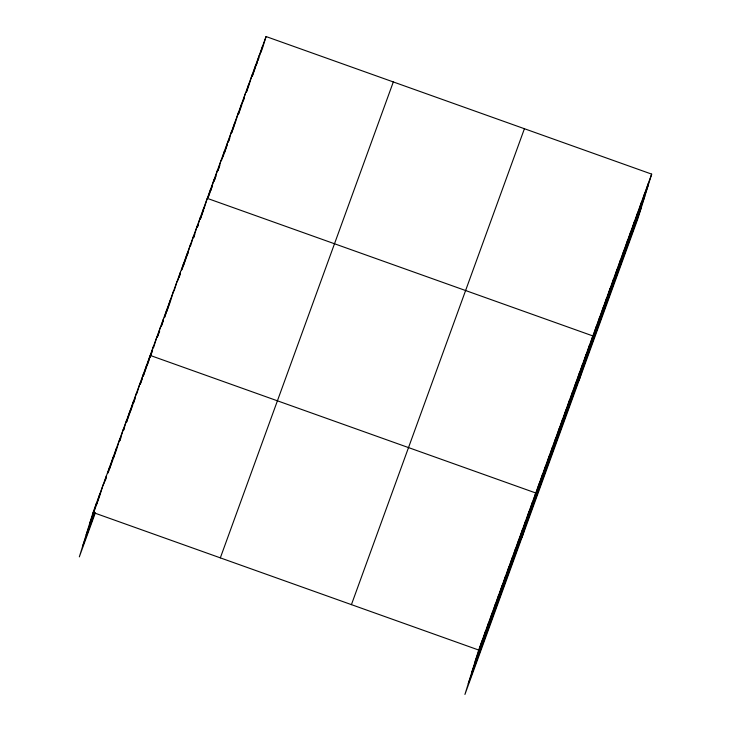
<?xml version="1.0" encoding="UTF-8"?>
<svg xmlns="http://www.w3.org/2000/svg" width="731" height="731" viewBox="0 0 731 731"><rect width="100%" height="100%" fill="white"/><g stroke="black" fill="none" stroke-linecap="round" stroke-linejoin="round"><path stroke-width="1.1" d="M651.668 174.124L478.677 650.033L464.925 694.45L637.916 218.532L651.668 174.124L266.075 36.55L93.084 512.468L79.332 556.876L95.377 512.742M92.892 514.706L96.446 503.23M96.574 504.427L99.8 493.992M99.608 496.23L103.162 484.754M103.93 483.858L106.516 475.515M107.612 473.578L109.878 466.268M113.232 457.03L109.677 468.516L113.04 459.278M113.36 458.236L116.594 447.792M116.393 450.04L119.948 438.554M123.311 429.316L119.756 440.802L120.871 437.723M126.664 420.078L123.429 430.513L124.599 427.452M130.027 410.84L126.472 422.326L129.826 413.088M130.145 412.037L133.38 401.602M136.743 392.364L133.188 403.85L135.052 398.715M136.861 393.561L140.096 383.126M143.459 373.888L140.224 384.323L142.143 379.206M146.812 364.65L143.258 376.127L146.62 366.889M146.94 365.847L150.175 355.412L535.759 492.986L522.016 537.395M153.528 346.174L149.974 357.651L152.587 350.469M153.656 347.371L156.891 336.936M157.339 337.092L160.244 327.698M161.021 326.812L163.607 318.46M164.374 317.574L166.96 309.222M170.323 299.984L166.769 311.461L170.122 302.223M170.442 301.181L173.676 290.746M174.124 290.901L177.039 281.508M177.807 280.613L180.393 272.27M181.489 270.333L183.755 263.032M187.109 253.794L183.554 265.271L186.917 256.033M187.237 254.991L190.471 244.556M190.59 245.753L193.825 235.318M197.178 226.08L193.633 237.557L194.748 234.477M197.306 227.277L200.541 216.842M203.894 207.595L200.349 219.081L203.702 209.843M204.022 208.801L207.257 198.357L592.85 335.931L579.098 380.348M208.134 197.196L210.72 188.845M214.174 179.323L210.619 190.8L212.547 185.519M217.637 169.802L214.082 181.288L216.001 175.997M217.865 170.725L221.1 160.29M221.648 160.162L224.554 150.769M228.017 141.247L224.463 152.733L227.149 145.332M228.246 142.17L231.471 131.735M234.934 122.214L231.709 132.649L234.459 125.239M234.843 124.179L238.397 112.693M241.851 103.181L238.297 114.657L241.76 105.136M242.08 104.094L245.314 93.659M246.192 92.49L248.778 84.138M248.677 86.103L252.232 74.626M255.695 65.105L252.14 76.581L255.603 67.069M259.158 55.583L255.923 66.028L257.138 62.839M259.706 55.465L262.612 46.071M262.52 48.027L266.075 36.55M478.476 652.28L482.031 640.795M481.839 643.042L485.393 631.557M485.192 633.804L488.747 622.319M488.555 624.566L492.109 613.081M491.908 615.328L495.463 603.843M495.271 606.09L498.825 594.605M498.624 596.852L502.179 585.367M501.987 587.614L505.541 576.129M505.34 578.376L508.895 566.89M508.703 569.138L512.257 557.652M512.056 559.891L515.611 548.414M515.419 550.653L518.973 539.176M518.772 541.415L522.327 529.938M522.135 532.177L525.69 520.7M525.488 522.939L529.043 511.462M528.851 513.701L532.406 502.224M535.567 495.225L539.122 483.748M538.921 485.987L542.475 474.51M542.283 476.749L545.838 465.272M545.637 467.511L549.191 456.034M548.999 458.273L552.554 446.796M552.353 449.035L555.907 437.558M555.715 439.797L559.27 428.32M559.069 430.559L562.623 419.082M562.431 421.321L565.986 409.844M565.785 412.083L569.339 400.606M569.147 402.845L572.702 391.359M572.501 393.607L576.055 382.121M575.864 384.369L579.418 372.883M579.217 375.131L582.771 363.645M582.58 365.893L586.134 354.407M585.933 356.655L589.488 345.169M592.75 337.896L596.304 326.419M596.213 328.374L599.767 316.898M599.676 318.862L603.23 307.376M603.13 309.341L606.684 297.864M606.593 299.82L610.147 288.343M610.056 290.308L613.611 278.822M613.51 280.786L617.065 269.31M616.973 271.265L620.528 259.788M620.436 261.753L623.982 250.267M623.89 252.232L627.445 240.755M627.353 242.71L630.908 231.234M630.807 233.198L634.362 221.712M634.27 223.677L637.825 212.2M637.734 214.156L641.288 202.679M641.188 204.643L644.742 193.158M644.651 195.122L648.205 183.636M89.529 523.944L96.245 505.468M96.62 504.445L99.233 497.254M105.2 480.834L106.324 477.754M108.188 472.619L109.303 469.54M113.406 458.246L116.019 451.064M130.2 412.056L132.814 404.873M146.986 365.865L149.599 358.683M157.814 336.096L159.678 330.969M161.542 325.834L163.406 320.699M164.53 317.62L166.394 312.493M179.077 277.588L180.201 274.509M182.065 269.373L183.179 266.294M187.282 255.009L188.406 251.93M197.361 227.295L198.476 224.216M208.317 197.151L210.236 191.86M217.929 170.707L219.848 165.425M222.928 156.964L224.079 153.793M228.693 141.101L229.845 137.921M243.295 100.905L244.456 97.735M246.374 92.453L248.293 87.163M257.906 60.719L259.057 57.548M260.985 52.257L262.137 49.087M86.167 534.809L93.997 513.253M82.704 546.011L94.637 513.162M220.333 557.863L393.315 81.945M351.428 604.638L524.419 128.72M475.123 661.518L648.114 185.601M471.76 672.383L644.742 196.475M468.288 683.586L641.279 207.668M93.084 512.468L478.677 650.033"/></g></svg>
